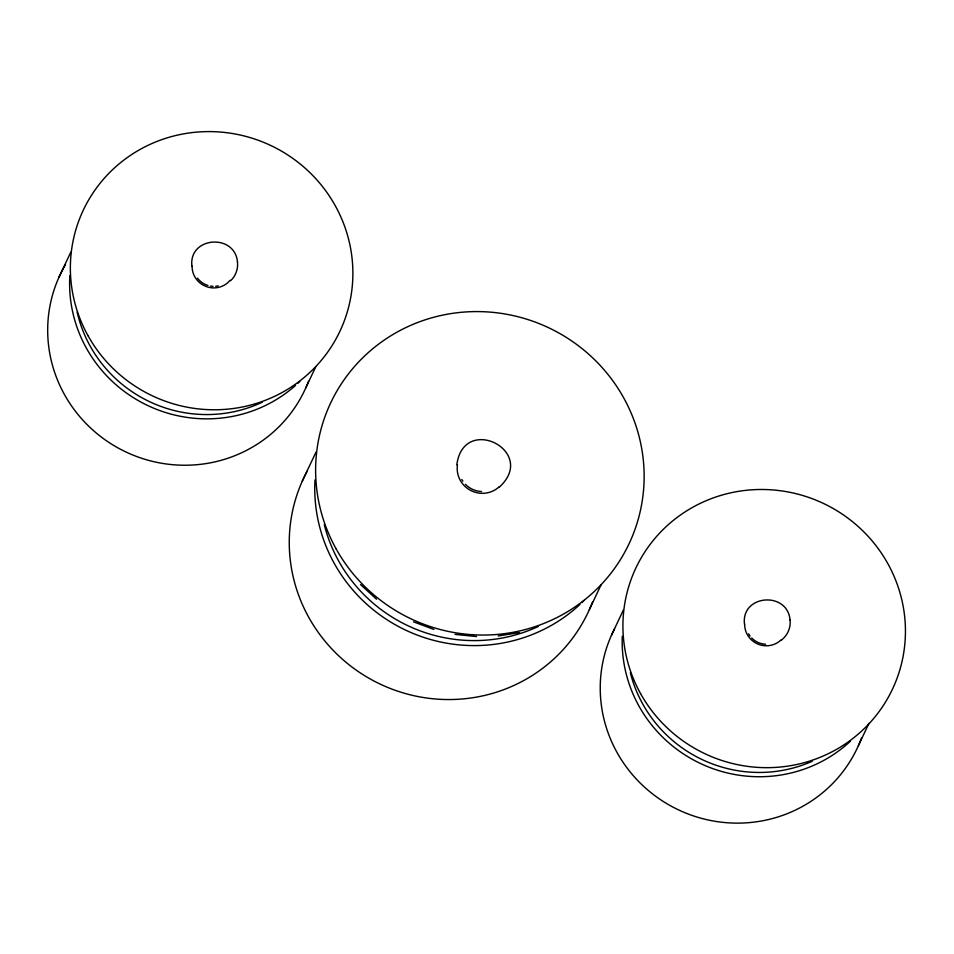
<?xml version="1.0" encoding="UTF-8"?>
<svg xmlns="http://www.w3.org/2000/svg" width="954" height="954" viewBox="0 0 954 954"><rect width="100%" height="100%" fill="white"/><g stroke="black" fill="none" stroke-linecap="round" stroke-linejoin="round"><path stroke-width="1.43" d="M456.811 464.753C463.704 413.118 538.461 451.528 499.3 487.148M58.909 277.364L70.811 252.178M305.757 387.944L315.774 366.73M302.311 481.09L315.989 452.148M589.345 609.666L601.163 584.659M611.466 635.257L623.367 610.071M858.314 745.825L868.963 723.299M230.618 280.714C235.686 275.992 238.297 268.849 237.474 261.98M780.885 640.468C787.372 635.913 791.009 627.744 790.031 619.861M498.203 635.96L519.501 632.585M455.034 634.374L476.595 636.556M413.535 621.841L433.891 629.437M360.54 584.575L376.544 599.207M790.043 619.945C787.455 590.872 740.864 594.533 744.478 624.166M237.486 262.052C234.899 232.979 188.308 236.64 191.921 266.273M481.567 491.525A23.123 22.574 25.3 0 1 467.639 486.325M466.864 485.681A23.123 22.574 25.3 0 1 465.409 484.286M462.893 481.162A23.123 22.574 25.3 0 1 461.843 479.457M499.157 486.814A24.899 24.291 25.3 0 1 470.584 490.392A24.899 24.291 25.3 0 1 457.455 464.836M538.354 626.432A152.175 148.514 25.3 0 1 324.277 524.617M592.625 601.7A157.255 153.475 25.3 0 1 381.886 684.9A157.255 153.475 25.3 0 1 307.391 470.799M584.098 600.448A157.255 153.475 25.3 0 1 582.047 602.463M579.96 604.442A157.255 153.475 25.3 0 1 406.058 630.332A157.255 153.475 25.3 0 1 314.999 479.91M765.621 644.224A19.891 19.414 25.3 0 1 751.728 638.011M750.059 636.032A19.891 19.414 25.3 0 1 748.663 633.85M780.754 640.182A21.405 20.893 25.3 0 1 744.657 624.011M812.271 761.256A130.865 127.717 25.3 0 1 630.356 672.701M861.569 737.836A135.241 131.986 25.3 0 1 681.728 811.353A135.241 131.986 25.3 0 1 614.579 628.769M850.252 741.341A135.241 131.986 25.3 0 1 701.643 764.047A135.241 131.986 25.3 0 1 622.282 636.306M218.204 285.866A19.891 19.414 25.3 0 1 215.652 286.272M213.064 286.343A19.891 19.414 25.3 0 1 210.488 286.081M207.948 285.484A19.891 19.414 25.3 0 1 197.502 278.139M230.081 280.297A21.405 20.893 25.3 0 1 192.1 266.118M262.278 402.194A130.865 127.717 25.3 0 1 77.143 312.077M308.5 381.29A135.241 131.986 25.3 0 1 125.153 451.612A135.241 131.986 25.3 0 1 65.504 264.58M299.783 381.469A135.241 131.986 25.3 0 1 297.684 383.448M295.561 385.392A135.241 131.986 25.3 0 1 146.427 404.901A135.241 131.986 25.3 0 1 69.869 275.527M336.13 548.896A164.982 160.999 25.3 0 0 620.589 559.366A164.982 160.999 25.3 0 0 482.939 311.696A164.982 160.999 25.3 0 0 336.13 548.896M640.551 693.57A141.884 138.461 25.3 0 0 885.181 702.585A141.884 138.461 25.3 0 0 766.801 489.581A141.884 138.461 25.3 0 0 640.551 693.57M87.995 335.677A141.884 138.461 25.3 0 0 332.624 344.692A141.884 138.461 25.3 0 0 214.245 131.688A141.884 138.461 25.3 0 0 87.995 335.677"/></g></svg>
